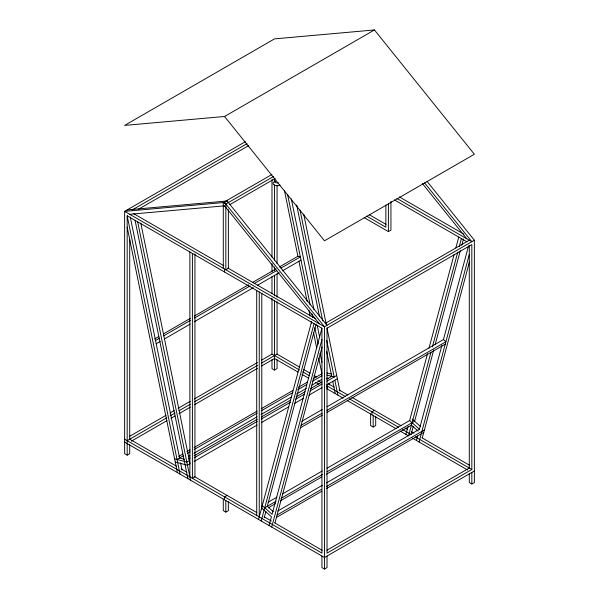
<?xml version="1.0" encoding="UTF-8"?>
<svg xmlns="http://www.w3.org/2000/svg" width="599" height="599" viewBox="0 0 599 599"><rect width="100%" height="100%" fill="white"/><g stroke="black" fill="none" stroke-linecap="round" stroke-linejoin="round"><path stroke-width="0.9" d="M258.566 519.453L311.435 322.15M261.194 520.973L314.063 323.662M264.211 517.716L265.889 511.456M316.115 324.007L267.266 506.32L273.279 511.658M269.071 525.525L271.422 516.757L261.613 508.064M245.35 141.671L124.637 211.372L124.637 453.668L127.175 455.135L127.175 215.767L321.94 328.215L272.081 514.309L262.272 505.608M271.699 527.038L321.94 339.536M274.963 522.875L322.06 347.098M405.912 434.387L408.024 426.503M327.106 468.186L409.619 420.543L427.536 353.665M428.989 348.244L454.177 254.246M455.869 247.919L458.782 237.077M430.936 352.317L408.54 435.9L400.072 431.018M432.388 346.903L457.778 252.134M459.231 246.721L461.402 238.597M411.558 432.65L413.235 426.383M433.713 349.951L414.605 421.254L327.129 471.757M435.166 344.53L460.317 250.667M461.769 245.253L463.461 238.934M416.417 440.452L417.593 436.072M326.395 482.951L419.427 429.236L441.935 345.226M443.387 339.805L468.56 245.852M419.045 441.972L469.287 254.47M422.31 437.802L469.406 262.033M224.558 116.483L374.442 29.95L474.363 154.257L324.478 240.791L224.558 116.483L124.637 125.408L274.522 38.875L374.442 29.95M132.139 209.972L247.013 143.648M138.609 209.163L248.63 145.639M223.292 268.33L223.292 202.559L271.901 174.489M427.08 181.392L474.363 240.214L324.478 326.747L124.637 211.372L224.558 202.447L227.096 200.979L327.017 325.287M223.292 202.559L225.83 204.019L273.631 176.428M229.881 204.611L275.248 178.42M154.707 338.929L158.75 336.593M163.602 333.793L190.302 318.376M194.346 316.04L248.548 284.75M252.591 282.414L276.057 268.869M279.291 267.004L297.898 256.26L300.346 256.919L280.931 268.127M155.538 340.517L159.589 338.188M163.632 335.852L190.325 320.435M194.368 318.099L250.195 285.873M254.238 283.537L276.888 270.463M156.197 343.729L160.24 341.393M164.283 339.056L190.175 324.111M194.218 321.775L253.272 287.685M257.323 285.349L279.164 272.74M282.399 270.868L301.005 260.123M364.259 217.677L388.399 231.611L390.937 230.151L390.937 201.339M129.601 436.334L166.005 415.317M170.049 412.981L174.092 410.644M178.143 408.308L190.272 401.308M194.316 398.971L257.42 362.537M261.464 360.201L271.983 354.129L299.47 370.002M325.287 323.355L469.287 240.214M127.175 440.669L166.926 417.72M170.161 415.848L175.013 413.048M179.056 410.712L190.385 404.175M194.428 401.839L257.533 365.405M261.576 363.069L277.06 354.129L299.59 367.142M131.331 441.201L166.926 420.648M170.97 418.312L175.013 415.976M179.056 413.639L190.385 407.103M194.428 404.767L257.533 368.34M261.576 366.004L274.522 358.531L297.943 372.054M127.175 455.135L129.713 453.668L129.713 444.795M271.983 359.722L271.983 368.602L274.522 370.07L277.06 368.602L277.06 359.722M178.742 456.378L182.785 454.042M186.828 451.706L190.07 449.842M194.113 447.505L257.211 411.071M261.254 408.735L292.806 390.526M298.467 387.254L307.369 382.117M313.03 378.845L321.933 373.709L318.743 358.142M177.034 459.433L183.616 455.637M187.667 453.301L190.093 451.901M194.136 449.564L257.241 413.13M261.284 410.794L292.829 392.585M297.688 389.777L306.583 384.64M312.251 381.368L321.955 375.768M188.318 456.513L189.928 455.577M193.971 453.248L257.023 416.844M261.067 414.508L291.78 396.778M296.632 393.977L306.336 388.377M311.989 385.105L321.693 379.511M188.55 459.006L190.168 458.07M194.211 455.734L257.308 419.307M261.359 416.971L290.478 400.154M296.146 396.89L305.041 391.746M310.701 388.481L322.03 381.937M326.882 379.137L331.734 376.337L326.672 351.583M189.381 460.594L186.843 462.061L174.586 458.782M194.233 457.793L257.338 421.367M261.381 419.03L290.5 402.214M295.359 399.413L304.255 394.277M309.923 391.005L322.052 383.996M326.904 381.196L336.728 375.528M194.083 461.47L257.181 425.043M261.231 422.707L288.733 406.826M294.394 403.554L303.296 398.417M308.957 395.153L321.903 387.673M326.755 384.872L337.387 378.74M301.889 421.277L322.112 409.596M326.964 406.796L443.462 339.543L445.911 341.715L326.994 410.375M301.102 425.32L322.135 413.175M300.443 427.768L322.292 415.159M327.144 412.359L445.252 344.163M227.096 495.425L224.558 496.893L224.558 499.821M374.442 410.36L371.904 411.82L371.904 414.755M223.292 499.087L223.292 510.625L225.83 512.093L228.369 510.625L228.369 501.752M370.631 414.021L370.631 425.56L373.17 427.027L375.708 425.56L375.708 416.679M268.045 502.276L276.948 497.14M282.608 493.868L322.247 470.986M264.728 507.787L276.161 501.183M281.013 498.383L322.277 474.558M268.225 507.84L275.503 503.632M280.362 500.831L321.618 477.014M326.47 474.206L411.416 425.17L418.102 431.1M277.854 510.977L322.344 485.287M277.067 515.013L321.566 489.331M326.418 486.523L424.414 429.947M276.409 517.469L321.79 491.27M326.642 488.47L423.755 432.396M326.904 550.249L469.287 468.044L469.287 245.755M471.825 469.511L327.017 553.117L327.017 328.215L471.825 244.609L471.825 469.511L415.362 436.911M474.363 470.979L324.478 557.512L124.637 442.129M321.94 556.044L321.94 567.582L324.478 569.05L327.017 567.582L327.017 556.044M469.287 473.637L469.287 482.517L471.825 483.977L474.363 482.517L474.363 240.214M127.175 209.905L227.096 200.979M129.713 214.3L224.558 205.831L319.402 323.819M326.919 372.9L331.824 374.218M326.837 375.019L334.19 376.996L326.687 340.314M326.672 378.014L328.304 378.448M184.477 459.283L179.573 457.973L130.275 217.048M175.245 461.986L187.502 465.273L190.04 463.806L140.787 223.12M399.421 196.944L463.888 234.164M396.852 198.396L471.825 241.682L424.594 182.92M394.427 199.924L466.876 241.749M369.254 214.697L386.011 224.37M366.723 216.164L385.861 227.216L385.861 205.113M226.415 201.039L227.777 201.826M223.292 205.487L225.83 206.954M133.734 213.693L223.876 265.739M227.905 268.06L315.628 318.705M303.618 369.463L310.057 373.184M314.078 375.506L316.497 376.898M328.566 383.869L334.197 387.126M339.027 389.912L347.884 395.026M351.905 397.347L401.001 425.687M405.029 428.015L407.44 429.408M411.461 431.729L413.879 433.122M421.928 437.772L469.414 465.183M302.69 371.859L309.129 375.58M317.979 380.687L321.199 382.551M326.837 385.801L345.346 396.486M349.367 398.814L398.462 427.154M402.491 429.476L411.341 434.589M301.978 374.382L308.44 378.111M315.71 382.312L318.945 384.176M327.017 388.841L343.175 398.163M347.21 400.499L396.051 428.689M412.142 437.989L467.677 470.05M176.391 466.149L129.713 439.202L129.713 239.495M181.22 468.942L186.858 472.192M194.098 476.377L256.874 512.617M264.122 516.802L271.362 520.98M274.582 522.845L322.067 550.256M124.637 439.202L321.94 553.117L321.94 328.215M412.157 419.075L420.625 426.585M409.619 420.543L419.427 429.236M422.302 183.451L466.748 238.746M224.558 202.447L324.478 326.747L324.478 569.05M303.7 214.15L326.223 324.179M326.972 327.848L339.895 391.02M300.039 210.114L322.741 321.064M334.848 380.2L337.896 395.123M296.662 204.918L319.544 316.751M332.752 381.301L335.268 393.603M291.301 198.853L313.988 309.69M317.171 325.264L319.611 337.177M329.023 383.173L329.383 384.94M287.64 194.817L310.132 304.749M312.012 313.906L312.76 317.567M314.819 327.646L318.196 344.133M320.068 353.298L321.948 362.455M326.844 386.4L327.391 389.051M284.45 190.557L297.943 256.492M298.879 261.067L307.13 301.364M309.002 310.522L310.125 316.017M311.248 321.513L311.622 323.34M313.502 332.497L316.684 348.064M137.68 221.832L190.549 480.188M135.06 220.32L187.921 478.668M180.591 462.945L182.036 470.005M127.175 215.767L180.044 474.123M127.175 227.088L177.416 472.604M471.825 472.439L471.825 483.977M388.399 203.735L388.399 231.611M373.17 415.489L373.17 427.027M277.06 185.226L277.06 263.612M277.06 273.878L277.06 297.209M277.06 301.874L277.06 354.129M274.522 178.292L274.522 182.021M274.522 184.821L274.522 260.408M274.522 266.944L274.522 270.673M274.522 275.345L274.522 295.876M274.522 300.541L274.522 370.07M271.983 179.625L271.983 257.076M271.983 263.612L271.983 272.013M271.983 276.678L271.983 293.473M271.983 298.137L271.983 354.129M261.785 293.353L261.785 508.918M259.247 292.012L259.247 516.915M256.709 290.552L256.709 515.454M228.369 209.665L228.369 268.33L225.83 269.79L225.83 204.019M225.83 500.554L225.83 512.093M224.558 269.056L224.558 271.991M194.945 253.834L194.945 476.864L192.406 478.331L192.406 253.429M189.876 251.962L189.876 476.864M278.213 182.74A2.119 1.22 0 0 1 275.652 182.545A2.119 1.22 0 0 1 275.315 181.07M280.047 185.084A4.096 2.366 0 0 1 273.908 184.851A4.096 2.366 0 0 1 275.106 181.362"/></g></svg>
